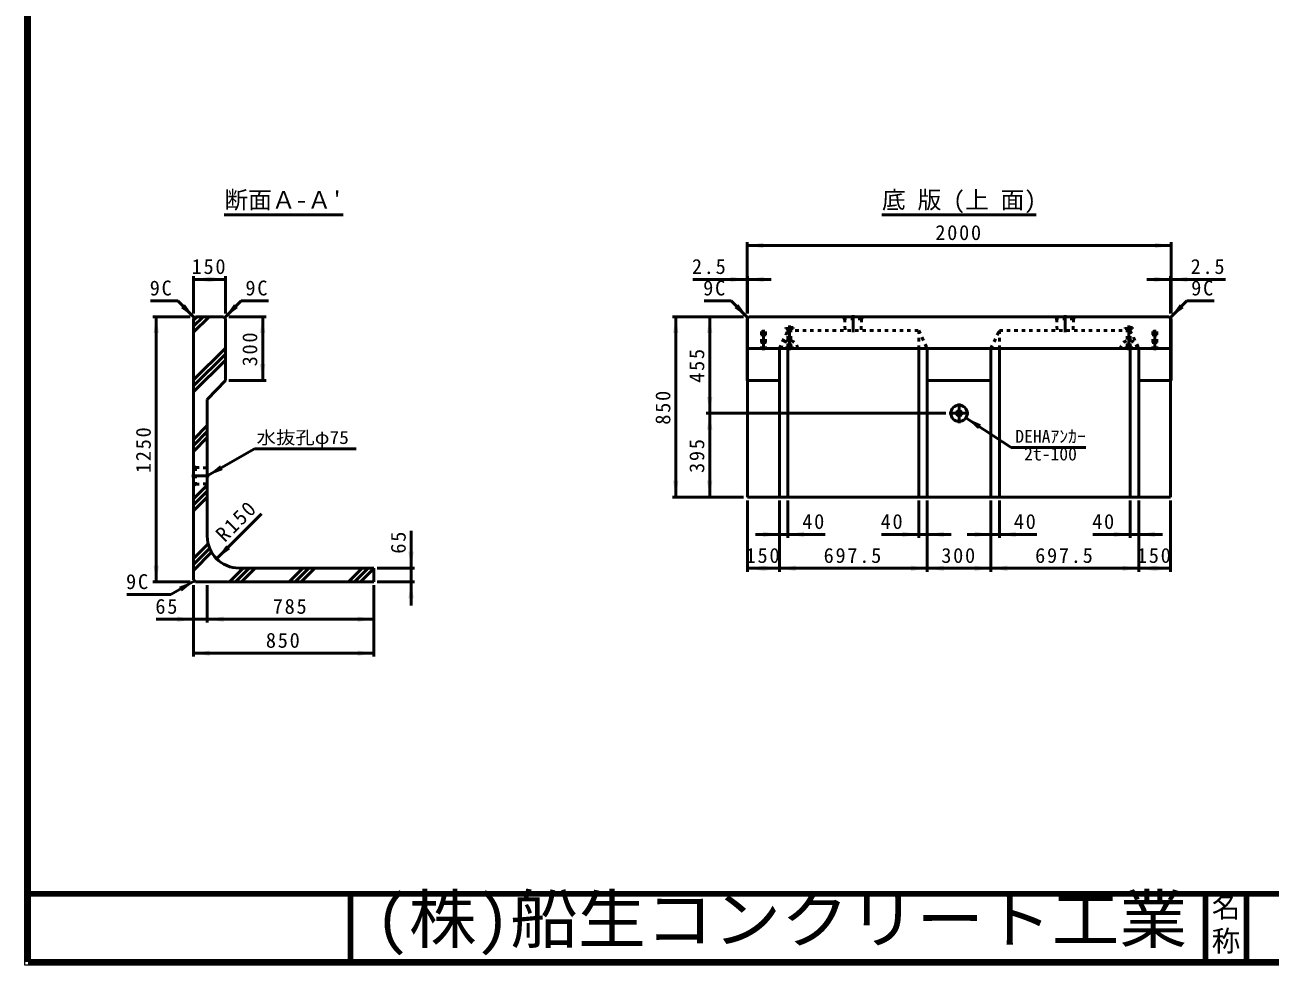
# Model space of a CAD drawing. Units: millimetres, scale not verified. Extents: x 100 to 4105, y 100 to 2870.
# Drawn here: x 100 to 1935, y 100 to 1485 of the extents above; entities that cross this region are included whole.
import ezdxf
from ezdxf.enums import TextEntityAlignment as Align

# ---------------------------------------------------------------- set-up
doc = ezdxf.new("R2010")
doc.units = ezdxf.units.MM
doc.header["$LTSCALE"] = 5
doc.linetypes.add('USER2', pattern=[13.4, 10, -1.2, 1, -1.2])
doc.linetypes.add('USER3', pattern=[2.2, 1, -1.2])
doc.layers.add('V-nasSTD', color=7, linetype='Continuous', lineweight=50)
doc.styles.add('ＭＳ ゴシック', font='')
doc.styles.get('ＭＳ ゴシック').set_extended_font_data('MS Gothic')

msp = doc.modelspace()

# ---------------------------------------------------------------- hatches: boundary and pattern name
at = {"layer": 'V-nasSTD'}
for points in [[(1188.145, 1160.101), (1188.145, 1156.101), (1164.145, 1160.101), (1188.145, 1164.101)], [(1765.145, 1160.101), (1765.145, 1164.101), (1789.145, 1160.101), (1765.145, 1156.101)], [(372.52, 1110.101), (372.52, 1106.101), (348.52, 1110.101), (372.52, 1114.101)], [(371.395, 1110.101), (371.395, 1114.101), (395.395, 1110.101), (371.395, 1106.101)], [(1140.145, 1110.101), (1140.145, 1106.101), (1164.145, 1110.101), (1140.145, 1114.101)], [(1188.926, 1110.101), (1188.926, 1106.101), (1164.926, 1110.101), (1188.926, 1114.101)], [(1764.363, 1110.101), (1764.363, 1106.101), (1788.363, 1110.101), (1764.363, 1114.101)], [(1813.145, 1110.101), (1813.145, 1106.101), (1789.145, 1110.101), (1813.145, 1114.101)], [(332.955, 1070.665), (335.784, 1073.493), (349.926, 1053.694), (330.127, 1067.836)], [(410.959, 1070.665), (408.131, 1073.493), (393.988, 1053.694), (413.787, 1067.836)], [(1148.58, 1070.665), (1151.409, 1073.493), (1165.551, 1053.694), (1145.752, 1067.836)], [(1804.709, 1070.665), (1801.881, 1073.493), (1787.738, 1053.694), (1807.537, 1067.836)], [(293.517, 1031.101), (289.517, 1031.101), (293.517, 1055.101), (297.517, 1031.101)], [(450.395, 1031.101), (446.395, 1031.101), (450.395, 1055.101), (454.395, 1031.101)], [(1059.145, 1031.101), (1055.145, 1031.101), (1059.145, 1055.101), (1063.145, 1031.101)], [(1109.145, 1031.101), (1105.145, 1031.101), (1109.145, 1055.101), (1113.145, 1031.101)], [(450.395, 985.351), (454.395, 985.351), (450.395, 961.351), (446.395, 985.351)], [(1109.145, 936.913), (1113.145, 936.913), (1109.145, 912.913), (1105.145, 936.913)], [(1109.145, 888.913), (1105.145, 888.913), (1109.145, 912.913), (1113.145, 888.913)], [(1506.756, 893.125), (1508.952, 896.467), (1486.699, 906.306), (1504.559, 889.782)], [(389.617, 832.726), (391.617, 829.261), (368.832, 820.726), (387.617, 836.19)], [(1059.145, 813.476), (1063.145, 813.476), (1059.145, 789.476), (1055.145, 813.476)], [(1109.145, 813.476), (1113.145, 813.476), (1109.145, 789.476), (1105.145, 813.476)], [(1187.801, 734.476), (1187.801, 730.476), (1211.801, 734.476), (1187.801, 738.476)], [(1248.301, 734.476), (1248.301, 730.476), (1224.301, 734.476), (1248.301, 738.476)], [(1393.27, 734.476), (1393.27, 730.476), (1417.27, 734.476), (1393.27, 738.476)], [(1453.77, 734.476), (1453.77, 730.476), (1429.77, 734.476), (1453.77, 738.476)], [(1499.52, 734.476), (1499.52, 730.476), (1523.52, 734.476), (1499.52, 738.476)], [(1560.02, 734.476), (1560.02, 730.476), (1536.02, 734.476), (1560.02, 738.476)], [(1704.988, 734.476), (1704.988, 730.476), (1728.988, 734.476), (1704.988, 738.476)], [(1765.488, 734.476), (1765.488, 730.476), (1741.488, 734.476), (1765.488, 738.476)], [(399.532, 715.488), (402.361, 712.66), (382.562, 698.517), (396.704, 718.316)], [(669.145, 708.788), (673.145, 708.788), (669.145, 684.788), (665.145, 708.788)], [(293.517, 688.476), (297.517, 688.476), (293.517, 664.476), (289.517, 688.476)], [(1188.926, 684.476), (1188.926, 680.476), (1164.926, 684.476), (1188.926, 688.476)], [(1187.801, 684.476), (1187.801, 680.476), (1211.801, 684.476), (1187.801, 688.476)], [(1235.801, 684.476), (1235.801, 680.476), (1211.801, 684.476), (1235.801, 688.476)], [(1405.77, 684.476), (1405.77, 680.476), (1429.77, 684.476), (1405.77, 688.476)], [(1453.77, 684.476), (1453.77, 680.476), (1429.77, 684.476), (1453.77, 688.476)], [(1499.52, 684.476), (1499.52, 680.476), (1523.52, 684.476), (1499.52, 688.476)], [(1547.52, 684.476), (1547.52, 680.476), (1523.52, 684.476), (1547.52, 688.476)], [(1717.488, 684.476), (1717.488, 680.476), (1741.488, 684.476), (1717.488, 688.476)], [(1765.488, 684.476), (1765.488, 680.476), (1741.488, 684.476), (1765.488, 688.476)], [(1764.363, 684.476), (1764.363, 680.476), (1788.363, 684.476), (1764.363, 688.476)], [(329.141, 653.882), (331.141, 650.418), (349.926, 665.882), (327.141, 657.346)], [(669.145, 640.476), (665.145, 640.476), (669.145, 664.476), (673.145, 640.476)], [(324.52, 609.476), (324.52, 605.476), (348.52, 609.476), (324.52, 613.476)], [(392.832, 609.476), (392.832, 605.476), (368.832, 609.476), (392.832, 613.476)], [(590.145, 609.476), (590.145, 613.476), (614.145, 609.476), (590.145, 605.476)], [(372.52, 559.476), (372.52, 555.476), (348.52, 559.476), (372.52, 563.476)], [(590.145, 559.476), (590.145, 563.476), (614.145, 559.476), (590.145, 555.476)]]:
    msp.add_hatch(color=256, dxfattribs=at).paths.add_polyline_path(points)

# ---------------------------------------------------------------- linework, layer by layer
at = {"layer": 'V-nasSTD', "lineweight": 100}
for p, q in [((105, 2865), (105, 105)), ((105, 205), (4100, 205)), ((580, 205), (580, 105)), ((1840, 205), (1840, 105)), ((1900, 205), (1900, 105)), ((105, 105), (4100, 105))]:
    msp.add_line(p, q, dxfattribs=at)
at = {"layer": 'V-nasSTD'}
for p, q in [((393.832, 1205.101), (568.832, 1205.101)), ((1362.895, 1205.101), (1590.395, 1205.101)), ((1164.145, 1165.101), (1164.145, 1060.101)), ((1789.145, 1160.101), (1164.145, 1160.101)), ((1789.145, 1165.101), (1789.145, 1060.101)), ((348.52, 1115.101), (348.52, 1060.101)), ((395.395, 1110.101), (348.52, 1110.101)), ((395.395, 1115.101), (395.395, 1060.101)), ((1164.145, 1110.101), (1084.145, 1110.101)), ((1164.145, 1110.101), (1164.926, 1110.101)), ((1164.926, 1115.101), (1164.926, 1060.101)), ((1164.926, 1110.101), (1199.926, 1110.101)), ((1788.363, 1110.101), (1753.363, 1110.101)), ((1788.363, 1115.101), (1788.363, 1060.101)), ((1789.145, 1110.101), (1788.363, 1110.101)), ((1789.145, 1110.101), (1869.145, 1110.101)), ((325.177, 1078.443), (285.177, 1078.443)), ((349.926, 1053.694), (325.177, 1078.443)), ((393.988, 1053.694), (418.737, 1078.443)), ((418.737, 1078.443), (458.737, 1078.443)), ((1140.802, 1078.443), (1100.802, 1078.443)), ((1165.551, 1053.694), (1140.802, 1078.443)), ((1787.738, 1053.694), (1812.487, 1078.443)), ((1812.487, 1078.443), (1852.487, 1078.443)), ((343.517, 1055.101), (288.517, 1055.101)), ((293.517, 1055.101), (293.517, 664.476)), ((351.332, 1055.101), (348.52, 1052.288)), ((371.488, 1055.101), (348.52, 1032.133)), ((362.649, 1055.101), (348.52, 1040.971)), ((353.81, 1055.101), (348.52, 1049.81)), ((348.52, 1052.288), (348.52, 667.288)), ((392.582, 1055.101), (351.332, 1055.101)), ((392.582, 1055.101), (395.395, 1052.288)), ((395.395, 1052.288), (395.395, 961.351)), ((455.395, 1055.101), (400.395, 1055.101)), ((450.395, 961.351), (450.395, 1055.101)), ((1159.145, 1055.101), (1054.145, 1055.101)), ((1059.145, 1055.101), (1059.145, 789.476)), ((1109.145, 1055.101), (1109.145, 912.913)), ((1166.957, 1055.101), (1164.145, 1052.288)), ((1164.145, 1052.288), (1164.145, 961.351)), ((1164.926, 1053.069), (1164.926, 789.476)), ((1786.332, 1055.101), (1166.957, 1055.101)), ((1786.332, 1055.101), (1789.145, 1052.288)), ((1788.363, 789.476), (1788.363, 1053.069)), ((1789.145, 961.351), (1789.145, 1052.288)), ((395.395, 1009.008), (348.52, 962.133)), ((395.395, 1000.169), (348.52, 953.294)), ((395.395, 991.33), (348.52, 944.455)), ((1789.145, 1008.226), (1164.145, 1008.226)), ((1211.801, 1008.226), (1211.801, 789.476)), ((1224.301, 1008.226), (1224.301, 789.476)), ((1417.27, 1008.226), (1417.27, 789.476)), ((1429.77, 1008.226), (1429.77, 789.476)), ((1523.52, 1008.226), (1523.52, 789.476)), ((1536.02, 1008.226), (1536.02, 789.476)), ((1728.988, 1008.226), (1728.988, 789.476)), ((1741.488, 1008.226), (1741.488, 789.476)), ((395.395, 961.351), (368.832, 933.226)), ((455.395, 961.351), (400.395, 961.351)), ((1164.145, 961.351), (1164.926, 960.569)), ((1164.926, 961.351), (1211.801, 961.351)), ((1429.77, 961.351), (1523.52, 961.351)), ((1741.488, 961.351), (1788.363, 961.351)), ((1789.145, 961.351), (1788.363, 960.569)), ((368.832, 933.226), (368.832, 731.663)), ((1457.113, 912.913), (1104.145, 912.913)), ((1109.145, 912.913), (1109.145, 789.476)), ((1553.382, 862.482), (1486.699, 906.306)), ((368.832, 894.767), (348.52, 874.455)), ((368.832, 885.929), (348.52, 865.616)), ((368.832, 877.09), (348.52, 856.777)), ((1663.382, 862.482), (1553.382, 862.482)), ((438.114, 860.726), (368.832, 820.726)), ((438.114, 860.726), (588.114, 860.726)), ((368.832, 807.09), (348.52, 786.777)), ((368.832, 798.251), (348.52, 777.938)), ((368.832, 789.412), (348.52, 769.1)), ((1159.145, 789.476), (1054.145, 789.476)), ((1164.926, 789.476), (1788.363, 789.476)), ((1164.926, 679.476), (1164.926, 784.476)), ((1211.801, 679.476), (1211.801, 784.476)), ((1224.301, 729.476), (1224.301, 784.476)), ((1417.27, 729.476), (1417.27, 784.476)), ((1429.77, 679.476), (1429.77, 784.476)), ((1523.52, 679.476), (1523.52, 784.476)), ((1536.02, 729.476), (1536.02, 784.476)), ((1728.988, 729.476), (1728.988, 784.476)), ((1741.488, 679.476), (1741.488, 784.476)), ((1788.363, 679.476), (1788.363, 784.476)), ((382.562, 698.517), (448.853, 764.809)), ((669.145, 684.788), (669.145, 739.788)), ((1211.801, 734.476), (1176.801, 734.476)), ((1224.301, 734.476), (1211.801, 734.476)), ((1224.301, 734.476), (1279.301, 734.476)), ((1417.27, 734.476), (1362.27, 734.476)), ((1429.77, 734.476), (1417.27, 734.476)), ((1429.77, 734.476), (1464.77, 734.476)), ((1523.52, 734.476), (1488.52, 734.476)), ((1523.52, 734.476), (1536.02, 734.476)), ((1536.02, 734.476), (1591.02, 734.476)), ((1728.988, 734.476), (1673.988, 734.476)), ((1728.988, 734.476), (1741.488, 734.476)), ((1741.488, 734.476), (1776.488, 734.476)), ((370.13, 720.71), (348.52, 699.1)), ((372.279, 714.02), (348.52, 690.261)), ((375.19, 708.092), (348.52, 681.422)), ((401.573, 664.476), (421.886, 684.788)), ((410.412, 664.476), (430.725, 684.788)), ((415.707, 684.788), (614.145, 684.788)), ((419.251, 664.476), (439.564, 684.788)), ((489.251, 664.476), (509.564, 684.788)), ((498.09, 664.476), (518.402, 684.788)), ((506.929, 664.476), (527.241, 684.788)), ((576.929, 664.476), (597.241, 684.788)), ((585.768, 664.476), (606.08, 684.788)), ((594.606, 664.476), (614.145, 684.014)), ((614.145, 664.476), (614.145, 684.788)), ((674.145, 684.788), (619.145, 684.788)), ((669.145, 664.476), (669.145, 684.788)), ((1164.926, 684.476), (1211.801, 684.476)), ((1211.801, 684.476), (1429.77, 684.476)), ((1523.52, 684.476), (1429.77, 684.476)), ((1741.488, 684.476), (1523.52, 684.476)), ((1788.363, 684.476), (1741.488, 684.476)), ((343.517, 664.476), (288.517, 664.476)), ((349.926, 665.882), (315.285, 645.882)), ((348.52, 667.288), (351.332, 664.476)), ((351.332, 664.476), (614.145, 664.476)), ((674.145, 664.476), (619.145, 664.476)), ((669.145, 664.476), (669.145, 629.476)), ((315.285, 645.882), (250.285, 645.882)), ((348.52, 554.476), (348.52, 659.476)), ((368.832, 604.476), (368.832, 659.476)), ((614.145, 554.476), (614.145, 659.476)), ((348.52, 609.476), (293.52, 609.476)), ((368.832, 609.476), (348.52, 609.476)), ((614.145, 609.476), (368.832, 609.476)), ((614.145, 559.476), (348.52, 559.476))]:
    msp.add_line(p, q, dxfattribs=at)
at = {"layer": 'V-nasSTD', "linetype": 'USER3'}
for p, q in [((1307.895, 1051.976), (1305.551, 1055.101)), ((1332.895, 1051.976), (1307.895, 1051.976)), ((1307.895, 1051.976), (1308.676, 1034.788)), ((1332.895, 1051.976), (1332.113, 1034.788)), ((1335.238, 1055.101), (1332.895, 1051.976)), ((1620.395, 1051.976), (1618.051, 1055.101)), ((1645.395, 1051.976), (1620.395, 1051.976)), ((1620.395, 1051.976), (1621.176, 1034.788)), ((1645.395, 1051.976), (1644.613, 1034.788)), ((1647.738, 1055.101), (1645.395, 1051.976)), ((1185.395, 1033.226), (1185.395, 1008.226)), ((1185.395, 1033.226), (1191.332, 1033.226)), ((1186.488, 1031.351), (1186.488, 1008.226)), ((1190.238, 1031.351), (1190.238, 1008.226)), ((1191.332, 1033.226), (1191.332, 1008.226)), ((1211.801, 1008.226), (1224.301, 1034.788)), ((1232.113, 1039.476), (1221.176, 1039.476)), ((1221.176, 1037.913), (1221.176, 1039.476)), ((1232.113, 1037.913), (1221.176, 1037.913)), ((1224.457, 1037.601), (1221.176, 1037.913)), ((1224.301, 1034.788), (1417.27, 1034.788)), ((1224.301, 1034.788), (1224.301, 1008.226)), ((1224.457, 1037.601), (1224.457, 1011.976)), ((1232.113, 1037.913), (1228.832, 1037.601)), ((1228.832, 1037.601), (1228.832, 1011.976)), ((1232.113, 1037.913), (1232.113, 1039.476)), ((1417.27, 1034.788), (1429.77, 1008.226)), ((1417.27, 1034.788), (1417.27, 1008.226)), ((1523.52, 1008.226), (1536.02, 1034.788)), ((1536.02, 1034.788), (1728.988, 1034.788)), ((1536.02, 1034.788), (1536.02, 1008.226)), ((1732.113, 1039.476), (1721.176, 1039.476)), ((1721.176, 1037.913), (1721.176, 1039.476)), ((1732.113, 1037.913), (1721.176, 1037.913)), ((1724.457, 1037.601), (1721.176, 1037.913)), ((1724.457, 1037.601), (1724.457, 1011.976)), ((1732.113, 1037.913), (1728.832, 1037.601)), ((1728.832, 1037.601), (1728.832, 1011.976)), ((1728.988, 1034.788), (1741.488, 1008.226)), ((1728.988, 1034.788), (1728.988, 1008.226)), ((1732.113, 1037.913), (1732.113, 1039.476)), ((1761.957, 1033.226), (1761.957, 1008.226)), ((1761.957, 1033.226), (1767.895, 1033.226)), ((1763.051, 1031.351), (1763.051, 1008.226)), ((1766.801, 1031.351), (1766.801, 1008.226)), ((1767.895, 1033.226), (1767.895, 1008.226)), ((1224.457, 1011.976), (1222.738, 1011.351)), ((1222.738, 1011.351), (1222.738, 1008.226)), ((1230.551, 1011.351), (1222.738, 1011.351)), ((1228.832, 1011.976), (1224.457, 1011.976)), ((1230.551, 1011.351), (1228.832, 1011.976)), ((1230.551, 1011.351), (1230.551, 1008.226)), ((1724.457, 1011.976), (1722.738, 1011.351)), ((1722.738, 1011.351), (1722.738, 1008.226)), ((1730.551, 1011.351), (1722.738, 1011.351)), ((1728.832, 1011.976), (1724.457, 1011.976)), ((1730.551, 1011.351), (1728.832, 1011.976)), ((1730.551, 1011.351), (1730.551, 1008.226)), ((1230.551, 1008.226), (1222.738, 1008.226)), ((1730.551, 1008.226), (1722.738, 1008.226)), ((348.52, 835.569), (351.645, 833.226)), ((351.645, 833.226), (351.645, 808.226)), ((351.645, 833.226), (368.832, 832.444)), ((351.645, 808.226), (348.52, 805.882)), ((351.645, 808.226), (368.832, 809.007))]:
    msp.add_line(p, q, dxfattribs=at)
at = {"layer": 'V-nasSTD', "linetype": 'USER2'}
for p, q in [((1320.395, 1057.601), (1320.395, 1032.288)), ((1632.895, 1057.601), (1632.895, 1032.288)), ((1188.363, 1035.726), (1188.363, 1005.726)), ((1226.645, 1005.726), (1226.645, 1041.976)), ((1726.645, 1005.726), (1726.645, 1041.976)), ((1764.926, 1035.726), (1764.926, 1005.726)), ((1476.645, 927.444), (1476.645, 898.382)), ((1462.113, 912.913), (1491.176, 912.913)), ((346.02, 820.726), (371.332, 820.726))]:
    msp.add_line(p, q, dxfattribs=at)
at = {"layer": 'V-nasSTD', "lineweight": 13}
msp.add_lwpolyline([(100, 100), (100, 2870), (4105, 2870), (4105, 100)], close=True, dxfattribs=at)
at = {"layer": 'V-nasSTD'}
for radius in [12.031, 3.906]:
    msp.add_circle((1476.645, 912.913), radius, dxfattribs=at)
at = {"layer": 'V-nasSTD', "linetype": 'USER3'}
for centre, radius, start, end in [((1188.363, 1028.851), 3.125, 53.1301, 126.8699), ((1764.926, 1028.851), 3.125, 53.1301, 126.8699), ((1226.645, 1007.909), 12.035, 1.5077, 178.4923), ((1726.645, 1007.909), 12.035, 1.5077, 178.4923)]:
    msp.add_arc(centre, radius, start, end, dxfattribs=at)
at = {"layer": 'V-nasSTD'}
msp.add_arc((415.707, 731.663), 46.875, 180, 270, dxfattribs=at)

# ---------------------------------------------------------------- texts
at = {"layer": 'V-nasSTD', "style": 'ＭＳ ゴシック'}
for s, height, p in [("断面Ａ-Ａ'", 25.66, (481.332, 1240.101)), ('底 版 (上 面)', 25.66, (1476.645, 1240.101)), ('DEHAｱﾝｶｰ', 19.06, (1611.382, 888.482)), ('2t-100', 19.06, (1611.382, 862.482))]:
    msp.add_text(s, height=height, dxfattribs=at).set_placement(p, align=Align.TOP_CENTER)
at = {"layer": 'V-nasSTD', "style": 'ＭＳ ゴシック', "width": 1.1}
msp.add_text('水抜孔φ75', height=19.06, dxfattribs=at).set_placement((509.364, 886.726), align=Align.TOP_CENTER)
at = {"layer": 'V-nasSTD', "style": 'ＭＳ ゴシック', "width": 1.05}
msp.add_text('(株)船生コンクリート工業', height=69.65, dxfattribs=at).set_placement((616, 202.55), align=Align.TOP_LEFT)
at = {"layer": 'V-nasSTD', "style": 'ＭＳ ゴシック'}
for s, p in [('名', (1848.982, 200.999)), ('称', (1848.976, 151.01))]:
    msp.add_text(s, height=30.79, dxfattribs=at).set_placement(p, align=Align.TOP_LEFT)
at = {"layer": 'V-nasSTD', "char_height": 21.99, "attachment_point": 2, "style": 'ＭＳ ゴシック'}
for s, insert in [('\\T1.17;2000', (1476.645, 1190.101)), ('\\T1.17;150', (371.957, 1140.101)), ('\\T1.17;2.5', (1109.145, 1140.101)), ('\\T1.17;2.5', (1844.145, 1140.101)), ('\\T1.17;9C', (301.427, 1108.443)), ('\\T1.17;9C', (442.487, 1108.443)), ('\\T1.17;9C', (1117.052, 1108.443)), ('\\T1.17;9C', (1836.237, 1108.443)), ('\\T1.17;40', (1263.051, 764.476)), ('\\T1.17;40', (1378.52, 764.476)), ('\\T1.17;40', (1574.77, 764.476)), ('\\T1.17;40', (1690.238, 764.476)), ('\\T1.17;150', (1188.363, 714.476)), ('\\T1.17;697.5', (1320.785, 714.476)), ('\\T1.17;300', (1476.645, 714.476)), ('\\T1.17;697.5', (1632.504, 714.476)), ('\\T1.17;150', (1764.926, 714.476)), ('\\T1.17;9C', (266.535, 675.882)), ('\\T1.17;65', (309.77, 639.476)), ('\\T1.17;785', (491.488, 639.476)), ('\\T1.17;850', (481.332, 589.476))]:
    msp.add_mtext(s, dxfattribs=dict(at, insert=insert))
for s, insert, rotation in [('\\T1.17;300', (420.395, 1008.226), 90), ('\\T1.17;455', (1079.145, 984.007), 90), ('\\T1.17;850', (1029.145, 922.288), 90), ('\\T1.17;1250', (263.517, 859.788), 90), ('\\T1.17;395', (1079.145, 851.194), 90), ('\\T1.17;R150', (403.775, 762.157), 45), ('\\T1.17;65', (639.145, 723.538), 90)]:
    msp.add_mtext(s, dxfattribs=dict(at, insert=insert, rotation=rotation))

doc.saveas('drawing.dxf')
